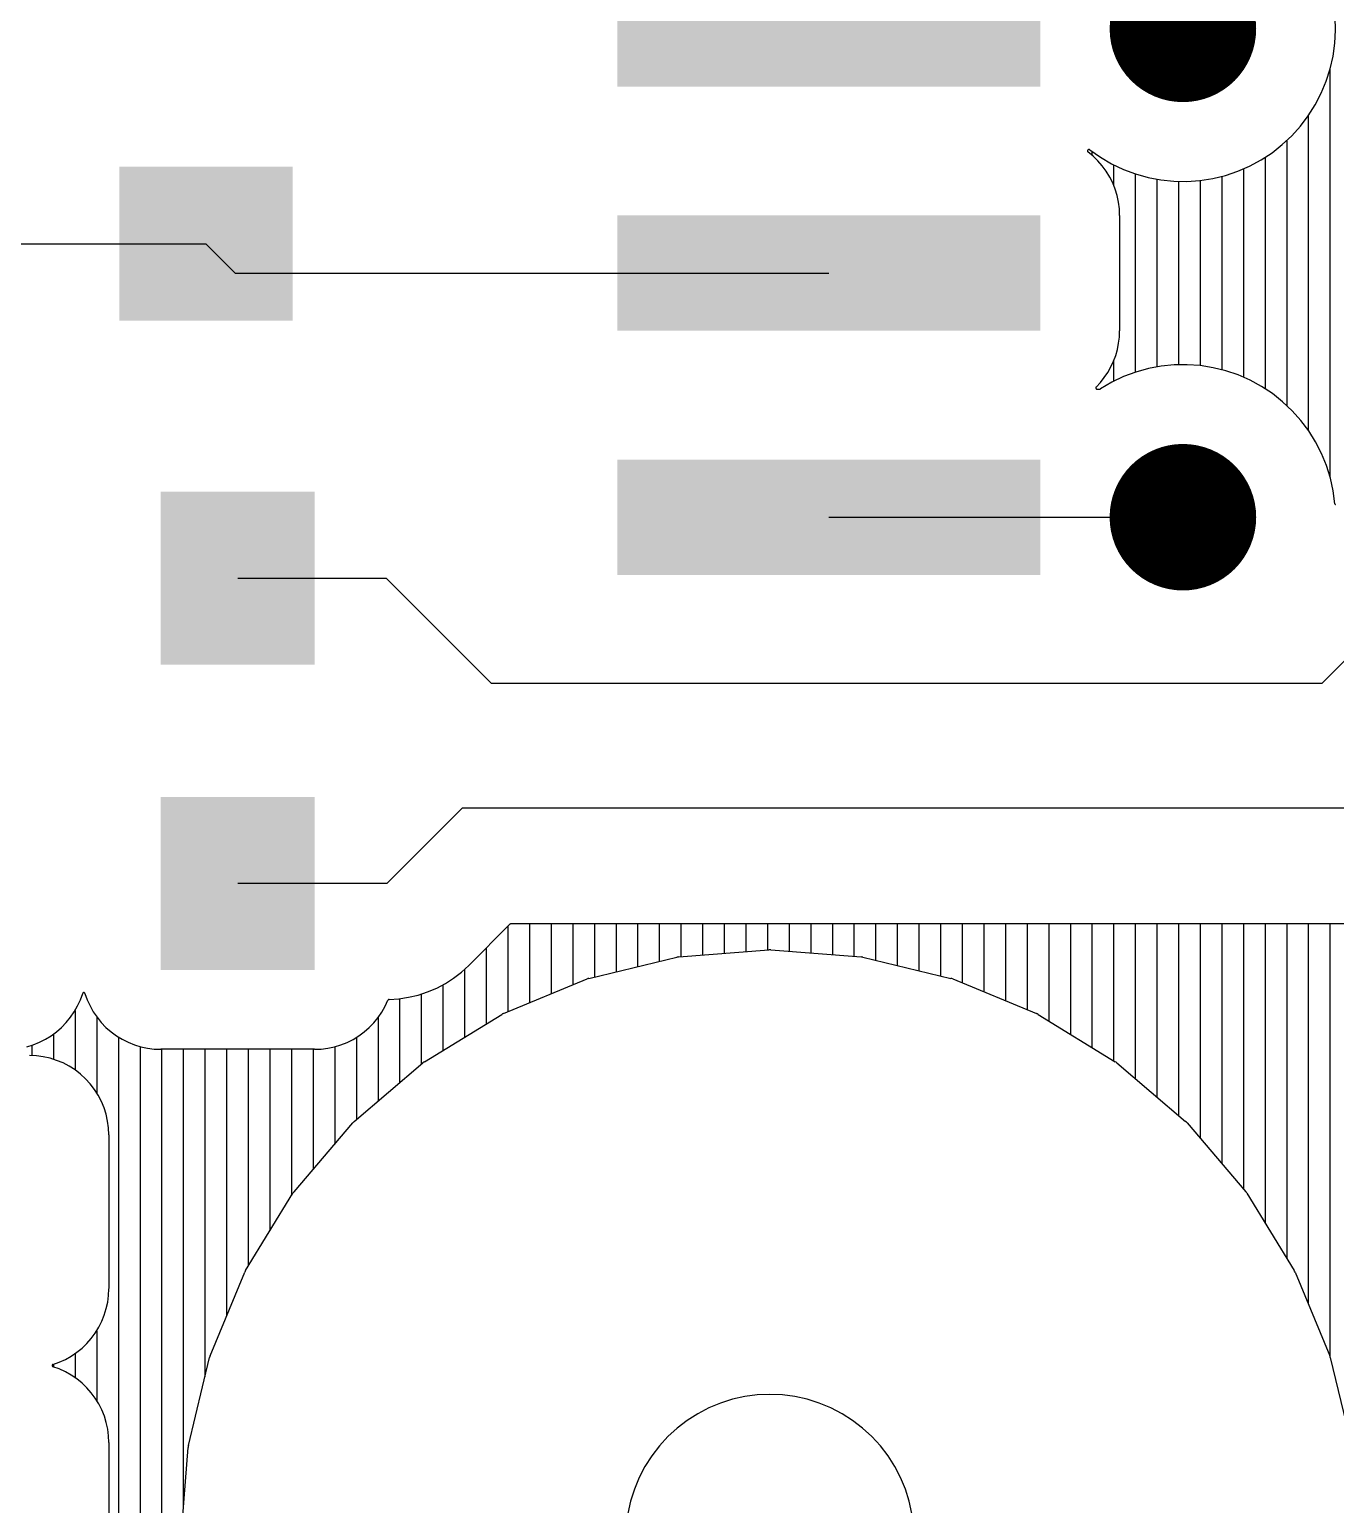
# Model space of a CAD drawing. Extents: x 295 to 953, y 10 to 290.
# Drawn here: x 722.01 to 762.35, y 170.3 to 215.87 of the extents above; entities that cross this region are included whole.
import ezdxf

# ---------------------------------------------------------------- set-up
doc = ezdxf.new("R2010")
doc.units = 0
doc.header["$LTSCALE"] = 5
doc.header["$MEASUREMENT"] = 0
doc.layers.get('0').update_dxf_attribs({"linetype": 'CONTINUOUS', "lineweight": 25})
doc.layers.add('ART001_PHO', color=7, linetype='CONTINUOUS')

msp = doc.modelspace()

# ---------------------------------------------------------------- linework, layer by layer
at = {"color": 7, "const_width": 2.263}
for points in [[(757.634, 217.024, 1), (757.634, 214.761, 1)], [(757.634, 201.937, 1), (757.634, 199.673, 1)]]:
    msp.add_lwpolyline(points, format="xyb", close=True, dxfattribs=at)
at = {"layer": 'ART001_PHO', "color": 7}
for p, q in [((762.347, 215.853), (762.333, 216.255)), ((762.326, 215.451), (762.347, 215.853)), ((762.272, 215.053), (762.326, 215.451)), ((762.062, 214.277), (762.183, 214.661)), ((762.183, 214.661), (762.272, 215.053)), ((761.908, 213.906), (762.062, 214.277)), ((762.176, 214.633), (762.176, 202.064)), ((761.723, 213.549), (761.908, 213.906)), ((761.508, 213.209), (761.723, 213.549)), ((760.996, 212.59), (761.265, 212.888)), ((761.265, 212.888), (761.508, 213.209)), ((761.508, 213.208), (761.508, 203.49)), ((760.702, 212.315), (760.996, 212.59)), ((760.839, 212.437), (760.839, 204.26)), ((754.686, 212.13), (754.685, 212.127)), ((754.685, 212.127), (754.685, 212.124)), ((754.685, 212.124), (754.685, 212.121)), ((754.685, 212.121), (754.685, 212.118)), ((754.685, 212.118), (754.685, 212.114)), ((754.685, 212.114), (754.686, 212.111)), ((754.687, 212.133), (754.686, 212.13)), ((754.686, 212.111), (754.687, 212.108)), ((754.688, 212.136), (754.687, 212.133)), ((754.687, 212.108), (754.688, 212.106)), ((754.689, 212.139), (754.688, 212.136)), ((754.688, 212.106), (754.689, 212.103)), ((754.691, 212.141), (754.689, 212.139)), ((754.689, 212.103), (754.691, 212.1)), ((754.693, 212.144), (754.691, 212.141)), ((754.691, 212.1), (754.693, 212.098)), ((754.695, 212.146), (754.693, 212.144)), ((754.693, 212.098), (754.695, 212.095)), ((754.697, 212.148), (754.695, 212.146)), ((754.695, 212.095), (754.697, 212.093)), ((754.699, 212.15), (754.697, 212.148)), ((754.697, 212.093), (754.699, 212.091)), ((754.699, 212.15), (754.711, 212.159)), ((754.863, 211.957), (754.7, 212.091)), ((754.714, 212.161), (754.711, 212.159)), ((754.717, 212.163), (754.714, 212.161)), ((754.72, 212.164), (754.717, 212.163)), ((754.723, 212.165), (754.72, 212.164)), ((754.726, 212.166), (754.723, 212.165)), ((754.729, 212.167), (754.726, 212.166)), ((754.732, 212.167), (754.729, 212.167)), ((754.736, 212.167), (754.732, 212.167)), ((754.739, 212.167), (754.736, 212.167)), ((754.742, 212.166), (754.739, 212.167)), ((754.745, 212.165), (754.742, 212.166)), ((754.748, 212.164), (754.745, 212.165)), ((754.751, 212.163), (754.748, 212.164)), ((754.754, 212.161), (754.751, 212.163)), ((754.756, 212.159), (754.754, 212.161)), ((754.757, 212.159), (755.085, 211.928)), ((754.825, 212.107), (754.825, 211.99)), ((755.01, 211.813), (754.863, 211.957)), ((755.085, 211.928), (755.433, 211.725)), ((760.05, 211.846), (760.386, 212.066)), ((760.171, 211.92), (760.171, 204.777)), ((760.386, 212.066), (760.702, 212.315)), ((755.145, 211.658), (755.01, 211.813)), ((755.267, 211.491), (755.145, 211.658)), ((755.374, 211.315), (755.267, 211.491)), ((755.433, 211.725), (755.796, 211.552)), ((755.493, 211.693), (755.493, 211.068)), ((755.796, 211.552), (756.172, 211.411)), ((758.946, 211.366), (759.327, 211.494)), ((759.327, 211.494), (759.696, 211.654)), ((759.503, 211.566), (759.503, 205.132)), ((759.696, 211.654), (760.05, 211.846)), ((755.466, 211.131), (755.374, 211.315)), ((755.542, 210.939), (755.466, 211.131)), ((756.162, 211.415), (756.162, 205.283)), ((756.172, 211.411), (756.56, 211.303)), ((756.56, 211.303), (756.955, 211.228)), ((756.83, 211.248), (756.83, 205.449)), ((756.955, 211.228), (757.355, 211.187)), ((757.355, 211.187), (757.757, 211.181)), ((757.498, 211.181), (757.498, 205.516)), ((757.757, 211.181), (758.158, 211.208)), ((758.158, 211.208), (758.556, 211.27)), ((758.166, 211.209), (758.166, 205.488)), ((758.556, 211.27), (758.946, 211.366)), ((758.835, 211.335), (758.835, 205.363)), ((755.602, 210.742), (755.542, 210.939)), ((755.645, 210.541), (755.602, 210.742)), ((755.671, 210.336), (755.645, 210.541)), ((755.679, 210.13), (755.671, 210.336)), ((755.68, 210.131), (755.68, 206.567)), ((718.029, 209.255), (727.459, 209.255)), ((727.459, 209.255), (728.364, 208.349)), ((728.364, 208.349), (746.695, 208.349)), ((755.672, 206.372), (755.68, 206.566)), ((755.558, 205.805), (755.611, 205.991)), ((755.611, 205.991), (755.649, 206.181)), ((755.649, 206.181), (755.672, 206.372)), ((755.41, 205.449), (755.491, 205.624)), ((755.491, 205.624), (755.558, 205.805)), ((755.493, 205.63), (755.493, 205.004)), ((755.087, 204.969), (755.207, 205.12)), ((755.207, 205.12), (755.315, 205.28)), ((755.315, 205.28), (755.41, 205.449)), ((755.802, 205.148), (755.438, 204.976)), ((756.179, 205.288), (755.802, 205.148)), ((756.568, 205.396), (756.179, 205.288)), ((756.964, 205.471), (756.568, 205.396)), ((757.365, 205.511), (756.964, 205.471)), ((757.768, 205.517), (757.365, 205.511)), ((758.17, 205.488), (757.768, 205.517)), ((758.568, 205.425), (758.17, 205.488)), ((758.959, 205.328), (758.568, 205.425)), ((759.34, 205.199), (758.959, 205.328)), ((759.71, 205.037), (759.34, 205.199)), ((754.945, 204.809), (754.944, 204.805)), ((754.944, 204.805), (754.944, 204.802)), ((754.944, 204.802), (754.944, 204.799)), ((754.944, 204.799), (754.945, 204.796)), ((754.946, 204.812), (754.945, 204.809)), ((754.945, 204.796), (754.945, 204.793)), ((754.945, 204.793), (754.946, 204.79)), ((754.947, 204.815), (754.946, 204.812)), ((754.946, 204.79), (754.947, 204.787)), ((754.948, 204.817), (754.947, 204.815)), ((754.947, 204.787), (754.948, 204.784)), ((754.949, 204.82), (754.948, 204.817)), ((754.948, 204.784), (754.95, 204.782)), ((754.951, 204.823), (754.949, 204.82)), ((754.95, 204.782), (754.952, 204.779)), ((754.953, 204.825), (754.951, 204.823)), ((754.952, 204.779), (754.954, 204.777)), ((754.955, 204.828), (754.953, 204.825)), ((754.954, 204.777), (754.956, 204.774)), ((754.955, 204.827), (755.087, 204.969)), ((754.956, 204.774), (754.958, 204.772)), ((754.958, 204.772), (754.961, 204.77)), ((754.961, 204.77), (754.963, 204.769)), ((754.963, 204.769), (754.966, 204.767)), ((754.966, 204.767), (754.969, 204.766)), ((754.969, 204.766), (754.972, 204.765)), ((754.972, 204.765), (754.975, 204.765)), ((754.975, 204.765), (754.978, 204.764)), ((754.978, 204.764), (754.981, 204.764)), ((754.981, 204.764), (755.065, 204.764)), ((755.065, 204.764), (755.068, 204.764)), ((755.068, 204.764), (755.071, 204.765)), ((755.071, 204.765), (755.074, 204.765)), ((755.074, 204.765), (755.077, 204.766)), ((755.077, 204.766), (755.08, 204.767)), ((755.08, 204.767), (755.082, 204.768)), ((755.082, 204.768), (755.085, 204.77)), ((755.438, 204.976), (755.086, 204.771)), ((760.063, 204.844), (759.71, 205.037)), ((760.399, 204.622), (760.063, 204.844)), ((760.715, 204.371), (760.399, 204.622)), ((761.009, 204.095), (760.715, 204.371)), ((761.277, 203.795), (761.009, 204.095)), ((761.52, 203.473), (761.277, 203.795)), ((761.733, 203.131), (761.52, 203.473)), ((761.917, 202.772), (761.733, 203.131)), ((762.069, 202.399), (761.917, 202.772)), ((762.189, 202.015), (762.069, 202.399)), ((762.276, 201.621), (762.189, 202.015)), ((762.329, 201.222), (762.276, 201.621)), ((762.329, 201.222), (762.329, 201.219)), ((762.329, 201.219), (762.33, 201.216)), ((762.33, 201.216), (762.331, 201.212)), ((762.331, 201.212), (762.332, 201.209)), ((762.332, 201.209), (762.334, 201.207)), ((762.334, 201.207), (762.335, 201.204)), ((762.335, 201.204), (762.337, 201.201)), ((762.337, 201.201), (762.339, 201.199)), ((762.339, 201.199), (762.342, 201.197)), ((762.342, 201.197), (762.344, 201.195)), ((762.344, 201.195), (762.347, 201.193)), ((746.695, 200.805), (757.634, 200.805)), ((767.063, 200.805), (761.94, 195.682)), ((728.439, 198.919), (733.027, 198.919)), ((733.027, 198.919), (736.265, 195.682)), ((736.265, 195.682), (761.94, 195.682)), ((735.374, 191.821), (733.042, 189.489)), ((763.737, 191.821), (735.374, 191.821)), ((733.042, 189.489), (728.439, 189.489)), ((736.846, 188.228), (735.575, 186.957)), ((736.849, 188.23), (736.846, 188.228)), ((736.851, 188.232), (736.849, 188.23)), ((736.854, 188.234), (736.851, 188.232)), ((736.857, 188.235), (736.854, 188.234)), ((736.86, 188.237), (736.857, 188.235)), ((736.863, 188.238), (736.86, 188.237)), ((736.866, 188.238), (736.863, 188.238)), ((736.869, 188.239), (736.866, 188.238)), ((736.873, 188.239), (736.869, 188.239)), ((763.737, 188.239), (736.873, 188.239)), ((737.451, 188.239), (737.451, 185.803)), ((738.119, 188.239), (738.119, 186.08)), ((738.787, 188.239), (738.787, 186.357)), ((739.455, 188.239), (739.455, 186.599)), ((740.124, 188.239), (740.124, 186.759)), ((740.792, 188.239), (740.792, 186.92)), ((741.46, 188.239), (741.46, 187.08)), ((742.128, 188.239), (742.128, 187.225)), ((742.797, 188.239), (742.797, 187.277)), ((743.465, 188.239), (743.465, 187.33)), ((744.133, 188.239), (744.133, 187.383)), ((744.801, 188.239), (744.801, 187.435)), ((745.47, 188.239), (745.47, 187.395)), ((746.138, 188.239), (746.138, 187.342)), ((746.806, 188.239), (746.806, 187.289)), ((747.474, 188.239), (747.474, 187.237)), ((748.143, 188.239), (748.143, 187.117)), ((748.811, 188.239), (748.811, 186.956)), ((749.479, 188.239), (749.479, 186.796)), ((750.147, 188.239), (750.147, 186.635)), ((750.816, 188.239), (750.816, 186.42)), ((751.484, 188.239), (751.484, 186.143)), ((752.152, 188.239), (752.152, 185.866)), ((752.82, 188.239), (752.82, 185.589)), ((753.489, 188.239), (753.489, 185.243)), ((754.157, 188.239), (754.157, 184.833)), ((754.825, 188.239), (754.825, 184.424)), ((755.493, 188.239), (755.493, 184.014)), ((756.162, 188.239), (756.162, 183.462)), ((756.83, 188.239), (756.83, 182.891)), ((757.498, 188.239), (757.498, 182.321)), ((758.166, 188.239), (758.166, 181.615)), ((758.835, 188.239), (758.835, 180.833)), ((759.503, 188.239), (759.503, 180.051)), ((760.171, 188.239), (760.171, 179.003)), ((760.839, 188.239), (760.839, 177.912)), ((761.508, 188.239), (761.508, 176.493)), ((762.176, 188.239), (762.176, 174.878)), ((736.782, 188.164), (736.782, 185.526)), ((736.114, 187.496), (736.114, 185.149)), ((742.061, 187.219), (744.848, 187.439)), ((744.878, 187.44), (744.848, 187.439)), ((744.907, 187.439), (744.878, 187.44)), ((744.907, 187.439), (747.694, 187.219)), ((735.35, 186.75), (735.574, 186.956)), ((739.284, 186.558), (742.003, 187.21)), ((742.032, 187.216), (742.003, 187.21)), ((742.061, 187.219), (742.032, 187.216)), ((747.723, 187.216), (747.694, 187.22)), ((747.752, 187.21), (747.723, 187.216)), ((747.752, 187.21), (750.471, 186.558)), ((734.585, 186.257), (734.854, 186.399)), ((734.854, 186.399), (735.109, 186.564)), ((735.109, 186.564), (735.35, 186.75)), ((735.446, 186.834), (735.446, 184.74)), ((736.645, 185.47), (739.229, 186.54)), ((739.256, 186.55), (739.229, 186.54)), ((739.284, 186.558), (739.256, 186.55)), ((750.499, 186.55), (750.471, 186.558)), ((750.526, 186.54), (750.499, 186.55)), ((750.526, 186.54), (753.11, 185.47)), ((723.581, 185.894), (723.651, 186.091)), ((723.652, 186.094), (723.651, 186.091)), ((723.654, 186.097), (723.652, 186.094)), ((723.655, 186.1), (723.654, 186.097)), ((723.657, 186.102), (723.655, 186.1)), ((723.659, 186.105), (723.657, 186.102)), ((723.661, 186.107), (723.659, 186.105)), ((723.663, 186.109), (723.661, 186.107)), ((723.666, 186.111), (723.663, 186.109)), ((723.669, 186.113), (723.666, 186.111)), ((723.671, 186.114), (723.669, 186.113)), ((723.674, 186.115), (723.671, 186.114)), ((723.677, 186.116), (723.674, 186.115)), ((723.68, 186.117), (723.677, 186.116)), ((723.683, 186.117), (723.68, 186.117)), ((723.687, 186.117), (723.683, 186.117)), ((723.69, 186.117), (723.687, 186.117)), ((723.693, 186.117), (723.69, 186.117)), ((723.696, 186.116), (723.693, 186.117)), ((723.699, 186.115), (723.696, 186.116)), ((723.702, 186.114), (723.699, 186.115)), ((723.705, 186.113), (723.702, 186.114)), ((723.707, 186.111), (723.705, 186.113)), ((723.71, 186.109), (723.707, 186.111)), ((723.712, 186.107), (723.71, 186.109)), ((723.714, 186.105), (723.712, 186.107)), ((723.716, 186.102), (723.714, 186.105)), ((723.718, 186.1), (723.716, 186.102)), ((723.72, 186.097), (723.718, 186.1)), ((723.721, 186.094), (723.72, 186.097)), ((723.722, 186.091), (723.721, 186.094)), ((723.722, 186.091), (723.792, 185.896)), ((733.115, 185.908), (733.418, 185.927)), ((733.418, 185.927), (733.719, 185.972)), ((733.441, 185.93), (733.441, 183.332)), ((733.719, 185.972), (734.016, 186.042)), ((734.016, 186.042), (734.305, 186.137)), ((734.109, 186.07), (734.109, 183.903)), ((734.305, 186.137), (734.585, 186.257)), ((734.778, 186.356), (734.778, 184.33)), ((723.276, 185.354), (723.393, 185.525)), ((723.393, 185.525), (723.495, 185.706)), ((723.417, 185.565), (723.417, 183.728)), ((723.495, 185.706), (723.581, 185.894)), ((723.792, 185.896), (723.878, 185.707)), ((723.878, 185.707), (723.979, 185.526)), ((723.979, 185.526), (724.096, 185.355)), ((732.775, 185.346), (732.892, 185.516)), ((732.892, 185.516), (732.994, 185.696)), ((732.994, 185.696), (733.081, 185.885)), ((733.082, 185.888), (733.081, 185.885)), ((733.084, 185.891), (733.082, 185.888)), ((733.086, 185.893), (733.084, 185.891)), ((733.088, 185.896), (733.086, 185.893)), ((733.09, 185.898), (733.088, 185.896)), ((733.092, 185.9), (733.09, 185.898)), ((733.094, 185.902), (733.092, 185.9)), ((733.097, 185.903), (733.094, 185.902)), ((733.1, 185.905), (733.097, 185.903)), ((733.103, 185.906), (733.1, 185.905)), ((733.106, 185.907), (733.103, 185.906)), ((733.109, 185.908), (733.106, 185.907)), ((733.112, 185.908), (733.109, 185.908)), ((733.115, 185.908), (733.112, 185.908)), ((722.846, 184.907), (723.002, 185.043)), ((723.002, 185.043), (723.146, 185.193)), ((723.146, 185.193), (723.276, 185.354)), ((724.086, 185.369), (724.086, 183.023)), ((724.096, 185.355), (724.227, 185.194)), ((724.227, 185.194), (724.37, 185.044)), ((724.37, 185.044), (724.526, 184.907)), ((732.345, 184.902), (732.5, 185.038)), ((732.5, 185.038), (732.644, 185.186)), ((732.644, 185.186), (732.775, 185.346)), ((732.773, 185.343), (732.773, 182.761)), ((734.209, 183.982), (736.593, 185.443)), ((736.619, 185.457), (736.593, 185.443)), ((736.645, 185.469), (736.619, 185.457)), ((753.136, 185.457), (753.11, 185.469)), ((753.162, 185.443), (753.136, 185.457)), ((753.162, 185.443), (755.546, 183.982)), ((722.124, 184.505), (722.317, 184.582)), ((722.317, 184.582), (722.502, 184.675)), ((722.502, 184.675), (722.679, 184.784)), ((722.679, 184.784), (722.846, 184.907)), ((722.749, 184.833), (722.749, 184.058)), ((724.526, 184.907), (724.693, 184.784)), ((724.693, 184.784), (724.87, 184.676)), ((724.754, 184.745), (724.754, 160.321)), ((724.87, 184.676), (725.055, 184.583)), ((725.055, 184.583), (725.248, 184.506)), ((731.625, 184.504), (731.817, 184.58)), ((731.817, 184.58), (732.002, 184.673)), ((732.002, 184.673), (732.178, 184.78)), ((732.105, 184.733), (732.105, 182.19)), ((732.178, 184.78), (732.345, 184.902)), ((721.926, 184.445), (722.124, 184.505)), ((722.223, 184.164), (722.009, 184.173)), ((722.081, 184.49), (722.081, 184.172)), ((722.434, 184.136), (722.223, 184.164)), ((722.643, 184.089), (722.434, 184.136)), ((725.248, 184.506), (725.446, 184.445)), ((725.422, 184.451), (725.422, 160.141)), ((725.446, 184.445), (725.649, 184.401)), ((725.649, 184.401), (725.854, 184.375)), ((725.854, 184.375), (726.063, 184.366)), ((730.815, 184.366), (726.063, 184.366)), ((726.09, 184.366), (726.09, 159.717)), ((726.759, 184.366), (726.759, 170.182)), ((727.427, 184.366), (727.427, 174.251)), ((728.095, 184.366), (728.095, 176.125)), ((728.763, 184.366), (728.763, 177.664)), ((729.432, 184.366), (729.432, 178.754)), ((730.1, 184.366), (730.1, 179.845)), ((730.768, 184.366), (730.768, 180.654)), ((730.815, 184.366), (731.021, 184.375)), ((731.021, 184.375), (731.226, 184.401)), ((731.226, 184.401), (731.428, 184.444)), ((731.428, 184.444), (731.625, 184.504)), ((731.436, 184.446), (731.436, 181.437)), ((722.847, 184.025), (722.643, 184.089)), ((723.044, 183.943), (722.847, 184.025)), ((723.234, 183.845), (723.044, 183.943)), ((723.414, 183.73), (723.234, 183.845)), ((723.584, 183.6), (723.414, 183.73)), ((732.036, 182.132), (734.162, 183.948)), ((734.185, 183.966), (734.162, 183.948)), ((734.209, 183.982), (734.185, 183.966)), ((755.57, 183.966), (755.546, 183.982)), ((755.593, 183.948), (755.57, 183.966)), ((755.593, 183.948), (757.719, 182.132)), ((723.741, 183.455), (723.584, 183.6)), ((723.886, 183.297), (723.741, 183.455)), ((724.016, 183.128), (723.886, 183.297)), ((724.131, 182.948), (724.016, 183.128)), ((724.229, 182.758), (724.131, 182.948)), ((724.311, 182.56), (724.229, 182.758)), ((724.375, 182.357), (724.311, 182.56)), ((724.422, 182.148), (724.375, 182.357)), ((724.45, 181.936), (724.422, 182.148)), ((724.459, 181.722), (724.45, 181.936)), ((730.179, 179.964), (731.995, 182.09)), ((732.014, 182.112), (731.995, 182.091)), ((732.036, 182.132), (732.014, 182.112)), ((757.741, 182.112), (757.719, 182.132)), ((757.761, 182.09), (757.741, 182.112)), ((757.761, 182.09), (759.577, 179.964)), ((724.459, 181.723), (724.459, 176.971)), ((728.683, 177.533), (730.144, 179.917)), ((730.161, 179.941), (730.144, 179.917)), ((730.179, 179.964), (730.161, 179.941)), ((759.595, 179.941), (759.577, 179.964)), ((759.611, 179.917), (759.595, 179.941)), ((759.611, 179.917), (761.072, 177.533)), ((727.587, 174.898), (728.657, 177.481)), ((728.669, 177.507), (728.657, 177.481)), ((728.683, 177.533), (728.669, 177.507)), ((761.086, 177.507), (761.072, 177.533)), ((761.098, 177.481), (761.086, 177.507)), ((761.098, 177.481), (762.168, 174.898)), ((724.45, 176.762), (724.459, 176.97)), ((724.38, 176.354), (724.424, 176.556)), ((724.424, 176.556), (724.45, 176.762)), ((724.149, 175.778), (724.242, 175.963)), ((724.242, 175.963), (724.319, 176.155)), ((724.319, 176.155), (724.38, 176.354)), ((723.917, 175.434), (724.04, 175.601)), ((724.04, 175.601), (724.149, 175.778)), ((724.086, 175.671), (724.086, 173.519)), ((723.298, 174.887), (723.47, 175.004)), ((723.47, 175.004), (723.631, 175.134)), ((723.631, 175.134), (723.78, 175.278)), ((723.78, 175.278), (723.917, 175.434)), ((722.709, 174.604), (722.708, 174.601)), ((722.708, 174.601), (722.708, 174.598)), ((722.708, 174.598), (722.708, 174.595)), ((722.708, 174.595), (722.708, 174.592)), ((722.708, 174.592), (722.708, 174.589)), ((722.708, 174.589), (722.709, 174.585)), ((722.71, 174.607), (722.709, 174.604)), ((722.709, 174.585), (722.71, 174.582)), ((722.711, 174.61), (722.71, 174.607)), ((722.71, 174.582), (722.711, 174.58)), ((722.712, 174.613), (722.711, 174.61)), ((722.711, 174.58), (722.712, 174.577)), ((722.714, 174.615), (722.712, 174.613)), ((722.712, 174.577), (722.714, 174.574)), ((722.716, 174.618), (722.714, 174.615)), ((722.714, 174.574), (722.716, 174.571)), ((722.718, 174.62), (722.716, 174.618)), ((722.716, 174.571), (722.718, 174.569)), ((722.72, 174.623), (722.718, 174.62)), ((722.718, 174.569), (722.72, 174.567)), ((722.722, 174.625), (722.72, 174.623)), ((722.72, 174.567), (722.722, 174.565)), ((722.725, 174.626), (722.722, 174.625)), ((722.722, 174.565), (722.725, 174.563)), ((722.728, 174.628), (722.725, 174.626)), ((722.725, 174.563), (722.728, 174.562)), ((722.731, 174.629), (722.728, 174.628)), ((722.728, 174.562), (722.731, 174.56)), ((722.734, 174.63), (722.731, 174.629)), ((722.731, 174.56), (722.734, 174.559)), ((722.734, 174.63), (722.929, 174.7)), ((722.93, 174.489), (722.734, 174.559)), ((722.749, 174.635), (722.749, 174.554)), ((722.929, 174.7), (723.118, 174.786)), ((723.118, 174.786), (723.298, 174.887)), ((723.417, 174.966), (723.417, 174.224)), ((726.916, 172.123), (727.569, 174.842)), ((727.577, 174.87), (727.569, 174.842)), ((727.587, 174.897), (727.577, 174.87)), ((762.179, 174.87), (762.168, 174.897)), ((762.186, 174.842), (762.179, 174.87)), ((762.186, 174.842), (762.839, 172.123)), ((723.119, 174.403), (722.93, 174.489)), ((723.3, 174.301), (723.119, 174.403)), ((723.471, 174.185), (723.3, 174.301)), ((723.632, 174.054), (723.471, 174.185)), ((723.782, 173.91), (723.632, 174.054)), ((723.918, 173.754), (723.782, 173.91)), ((724.041, 173.587), (723.918, 173.754)), ((744.104, 173.636), (743.725, 173.552)), ((744.489, 173.687), (744.104, 173.636)), ((744.878, 173.704), (744.489, 173.687)), ((745.266, 173.687), (744.878, 173.704)), ((745.651, 173.636), (745.266, 173.687)), ((746.031, 173.552), (745.651, 173.636)), ((724.15, 173.41), (724.041, 173.587)), ((724.243, 173.225), (724.15, 173.41)), ((724.32, 173.033), (724.243, 173.225)), ((742.995, 173.286), (742.65, 173.107)), ((743.354, 173.435), (742.995, 173.286)), ((743.725, 173.552), (743.354, 173.435)), ((746.401, 173.435), (746.031, 173.552)), ((746.76, 173.286), (746.401, 173.435)), ((747.105, 173.107), (746.76, 173.286)), ((724.38, 172.834), (724.32, 173.033)), ((724.424, 172.632), (724.38, 172.834)), ((742.322, 172.898), (742.014, 172.661)), ((742.65, 173.107), (742.322, 172.898)), ((747.433, 172.898), (747.105, 173.107)), ((747.741, 172.661), (747.433, 172.898)), ((724.45, 172.426), (724.424, 172.632)), ((724.459, 172.219), (724.45, 172.426)), ((741.727, 172.399), (741.465, 172.112)), ((742.014, 172.661), (741.727, 172.399)), ((748.028, 172.399), (747.741, 172.661)), ((748.29, 172.112), (748.028, 172.399)), ((724.459, 172.219), (724.459, 167.467)), ((726.687, 169.278), (726.907, 172.065)), ((726.91, 172.094), (726.907, 172.065)), ((726.916, 172.123), (726.91, 172.094)), ((741.228, 171.804), (741.019, 171.476)), ((741.465, 172.112), (741.228, 171.804)), ((748.527, 171.804), (748.29, 172.112)), ((748.736, 171.476), (748.527, 171.804)), ((741.019, 171.476), (740.84, 171.132)), ((748.915, 171.132), (748.736, 171.476)), ((740.84, 171.132), (740.691, 170.772)), ((749.064, 170.772), (748.915, 171.132)), ((740.691, 170.772), (740.574, 170.402)), ((749.181, 170.402), (749.064, 170.772)), ((740.574, 170.402), (740.49, 170.022)), ((749.265, 170.022), (749.181, 170.402))]:
    msp.add_line(p, q, dxfattribs=at)
for points in [[(740.161, 217.675), (753.229, 217.675), (740.161, 214.111), (753.229, 214.111)], [(724.786, 211.631), (730.132, 211.631), (724.786, 206.879), (730.132, 206.879)], [(740.161, 210.131), (753.229, 210.131), (740.161, 206.567), (753.229, 206.567)], [(740.161, 202.587), (753.229, 202.587), (740.161, 199.023), (753.229, 199.023)], [(726.063, 201.592), (730.815, 201.592), (726.063, 196.246), (730.815, 196.246)], [(726.063, 192.162), (730.815, 192.162), (726.063, 186.816), (730.815, 186.816)]]:
    msp.add_solid(points, dxfattribs=at)

doc.saveas('drawing.dxf')
